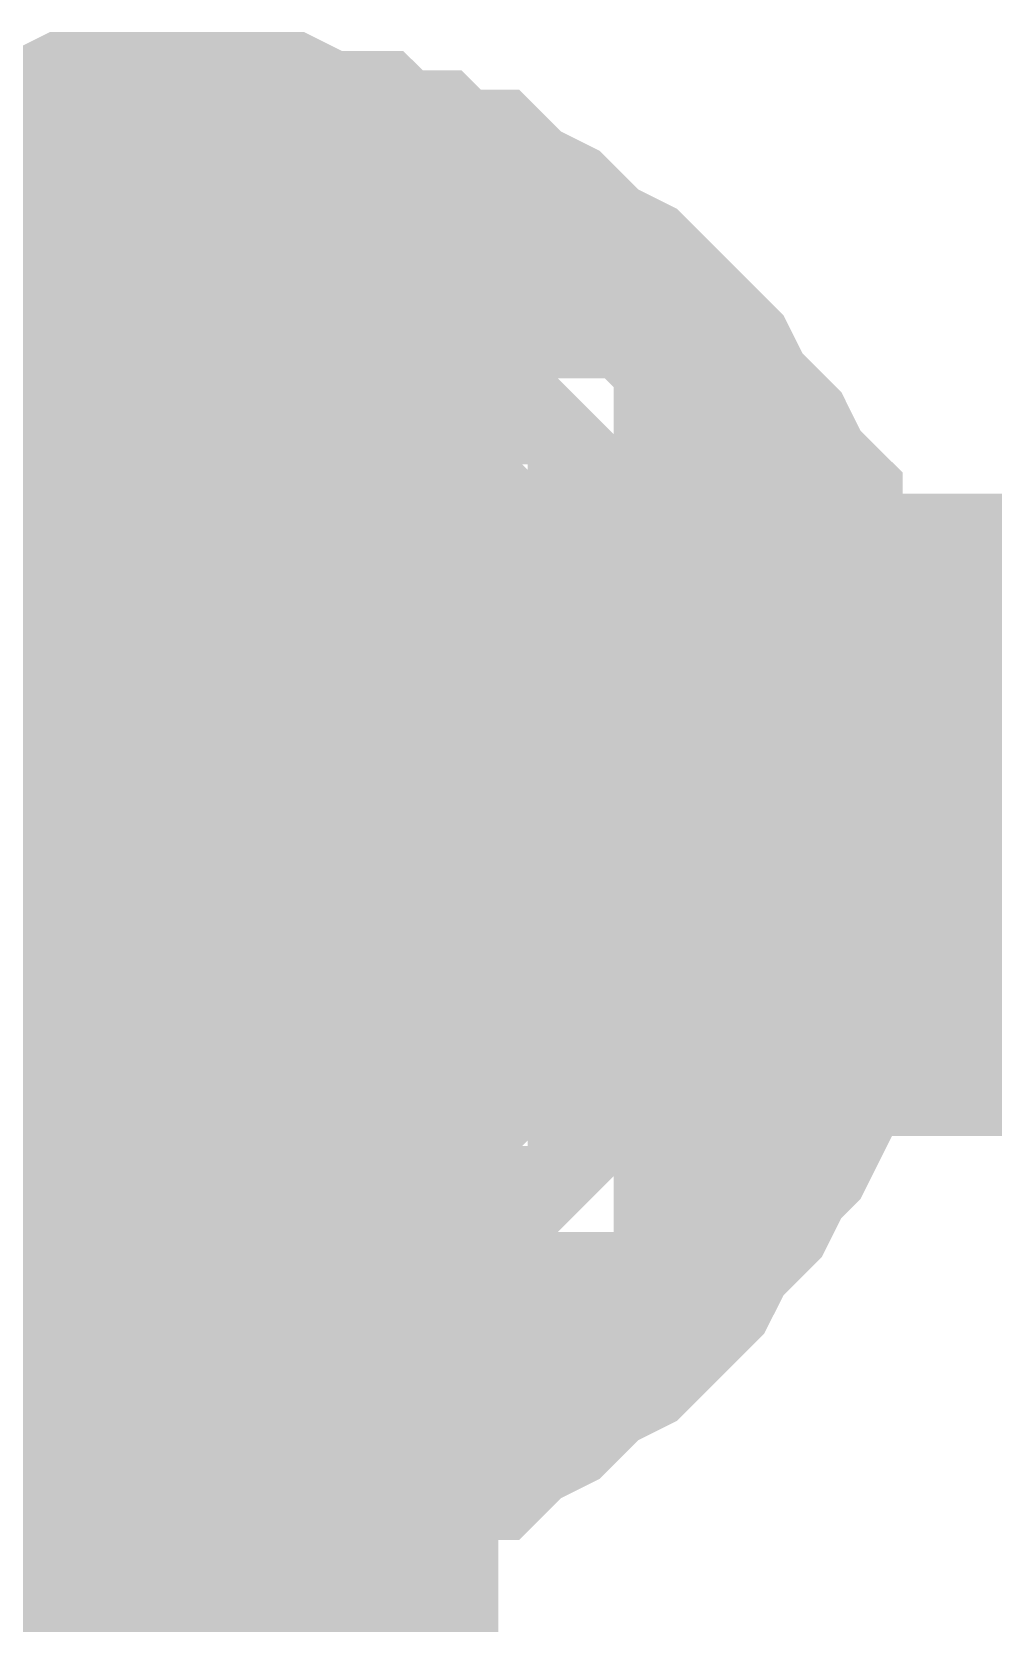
# Model space of a CAD drawing. Header units: inches. Extents: x 0 to 841, y 0 to 594.
# Drawn here: x 394.841 to 395.962, y 116.541 to 118.397 of the extents above; entities that cross this region are included whole.
import ezdxf

# ---------------------------------------------------------------- set-up
doc = ezdxf.new("R2010")
doc.units = ezdxf.units.IN
doc.layers.add('Sheet', color=255, linetype='Continuous')

msp = doc.modelspace()

# ---------------------------------------------------------------- linework, layer by layer
at = {"layer": 'Sheet'}
for points in [[(394.6735, 118.1801, 0.2997, 0.2997, 0), (394.7184, 118.1801, 0.2997, 0.2997, 0), (394.7409, 118.2026, 0.2997, 0.2997, 0), (394.7858, 118.2026, 0.2997, 0.2997, 0), (394.8083, 118.225, 0.2997, 0.2997, 0), (394.8532, 118.225, 0.2997, 0.2997, 0), (394.8981, 118.2475, 0.2997, 0.2997, 0), (394.9206, 118.2475, 0.2997, 0.2997, 0), (394.9655, 118.2475, 0.2997, 0.2997, 0), (395.0104, 118.2475, 0.2997, 0.2997, 0)], [(394.6735, 118.1801, 0.2997, 0.2997, 0), (394.7184, 118.1801, 0.2997, 0.2997, 0), (394.7409, 118.2026, 0.2997, 0.2997, 0), (394.7858, 118.2026, 0.2997, 0.2997, 0), (394.8083, 118.225, 0.2997, 0.2997, 0), (394.8532, 118.225, 0.2997, 0.2997, 0), (394.8981, 118.2475, 0.2997, 0.2997, 0), (394.9206, 118.2475, 0.2997, 0.2997, 0), (394.9655, 118.2475, 0.2997, 0.2997, 0), (395.0104, 118.2475, 0.2997, 0.2997, 0)], [(395.0104, 118.2475, 0.2997, 0.2997, 0), (395.0104, 118.2475, 0.2997, 0.2997, 0)], [(395.0104, 118.2475, 0.2997, 0.2997, 0), (395.0553, 118.2475, 0.2997, 0.2997, 0), (395.1002, 118.2475, 0.2997, 0.2997, 0), (395.1227, 118.2475, 0.2997, 0.2997, 0), (395.1676, 118.225, 0.2997, 0.2997, 0), (395.2125, 118.225, 0.2997, 0.2997, 0), (395.235, 118.2026, 0.2997, 0.2997, 0), (395.2799, 118.2026, 0.2997, 0.2997, 0), (395.3023, 118.1801, 0.2997, 0.2997, 0), (395.3473, 118.1801, 0.2997, 0.2997, 0), (395.3697, 118.1577, 0.2997, 0.2997, 0), (395.4146, 118.1352, 0.2997, 0.2997, 0), (395.4371, 118.1127, 0.2997, 0.2997, 0), (395.4595, 118.0903, 0.2997, 0.2997, 0), (395.5045, 118.0678, 0.2997, 0.2997, 0), (395.5269, 118.0454, 0.2997, 0.2997, 0), (395.5494, 118.0229, 0.2997, 0.2997, 0), (395.5718, 118.0005, 0.2997, 0.2997, 0), (395.5943, 117.978, 0.2997, 0.2997, 0), (395.6167, 117.9331, 0.2997, 0.2997, 0), (395.6392, 117.9106, 0.2997, 0.2997, 0), (395.6617, 117.8882, 0.2997, 0.2997, 0), (395.6841, 117.8432, 0.2997, 0.2997, 0), (395.7066, 117.8208, 0.2997, 0.2997, 0), (395.7066, 117.7759, 0.2997, 0.2997, 0), (395.729, 117.7534, 0.2997, 0.2997, 0), (395.729, 117.7085, 0.2997, 0.2997, 0), (395.7515, 117.686, 0.2997, 0.2997, 0), (395.7515, 117.6411, 0.2997, 0.2997, 0), (395.774, 117.5962, 0.2997, 0.2997, 0), (395.774, 117.5737, 0.2997, 0.2997, 0), (395.774, 117.5288, 0.2997, 0.2997, 0), (395.774, 117.4839, 0.2997, 0.2997, 0)], [(395.0104, 118.2475, 0.2997, 0.2997, 0), (395.0104, 118.2475, 0.2997, 0.2997, 0)], [(395.0104, 118.2475, 0.2997, 0.2997, 0), (395.0553, 118.2475, 0.2997, 0.2997, 0), (395.1002, 118.2475, 0.2997, 0.2997, 0), (395.1227, 118.2475, 0.2997, 0.2997, 0), (395.1676, 118.225, 0.2997, 0.2997, 0), (395.2125, 118.225, 0.2997, 0.2997, 0), (395.235, 118.2026, 0.2997, 0.2997, 0), (395.2799, 118.2026, 0.2997, 0.2997, 0), (395.3023, 118.1801, 0.2997, 0.2997, 0), (395.3473, 118.1801, 0.2997, 0.2997, 0), (395.3697, 118.1577, 0.2997, 0.2997, 0), (395.4146, 118.1352, 0.2997, 0.2997, 0), (395.4371, 118.1127, 0.2997, 0.2997, 0), (395.4595, 118.0903, 0.2997, 0.2997, 0), (395.5045, 118.0678, 0.2997, 0.2997, 0), (395.5269, 118.0454, 0.2997, 0.2997, 0), (395.5494, 118.0229, 0.2997, 0.2997, 0), (395.5718, 118.0005, 0.2997, 0.2997, 0), (395.5943, 117.978, 0.2997, 0.2997, 0), (395.6167, 117.9331, 0.2997, 0.2997, 0), (395.6392, 117.9106, 0.2997, 0.2997, 0), (395.6617, 117.8882, 0.2997, 0.2997, 0), (395.6841, 117.8432, 0.2997, 0.2997, 0), (395.7066, 117.8208, 0.2997, 0.2997, 0), (395.7066, 117.7759, 0.2997, 0.2997, 0), (395.729, 117.7534, 0.2997, 0.2997, 0), (395.729, 117.7085, 0.2997, 0.2997, 0), (395.7515, 117.686, 0.2997, 0.2997, 0), (395.7515, 117.6411, 0.2997, 0.2997, 0), (395.774, 117.5962, 0.2997, 0.2997, 0), (395.774, 117.5737, 0.2997, 0.2997, 0), (395.774, 117.5288, 0.2997, 0.2997, 0), (395.774, 117.4839, 0.2997, 0.2997, 0)], [(394.7858, 118.2026, 0.0991, 0.0991, 0), (394.8083, 118.225, 0.0991, 0.0991, 0), (394.8532, 118.225, 0.0991, 0.0991, 0), (394.8981, 118.2475, 0.0991, 0.0991, 0), (394.9206, 118.2475, 0.0991, 0.0991, 0), (394.9655, 118.2475, 0.0991, 0.0991, 0), (395.0104, 118.2475, 0.0991, 0.0991, 0)], [(394.7858, 118.2026, 0.0991, 0.0991, 0), (394.8083, 118.225, 0.0991, 0.0991, 0), (394.8532, 118.225, 0.0991, 0.0991, 0), (394.8981, 118.2475, 0.0991, 0.0991, 0), (394.9206, 118.2475, 0.0991, 0.0991, 0), (394.9655, 118.2475, 0.0991, 0.0991, 0), (395.0104, 118.2475, 0.0991, 0.0991, 0)], [(395.0104, 118.2475, 0.0991, 0.0991, 0), (395.0104, 118.2475, 0.0991, 0.0991, 0)], [(395.0104, 118.2475, 0.0991, 0.0991, 0), (395.0553, 118.2475, 0.0991, 0.0991, 0), (395.1002, 118.2475, 0.0991, 0.0991, 0), (395.1227, 118.2475, 0.0991, 0.0991, 0), (395.1676, 118.225, 0.0991, 0.0991, 0), (395.2125, 118.225, 0.0991, 0.0991, 0), (395.235, 118.2026, 0.0991, 0.0991, 0), (395.2799, 118.2026, 0.0991, 0.0991, 0), (395.3023, 118.1801, 0.0991, 0.0991, 0), (395.3473, 118.1801, 0.0991, 0.0991, 0), (395.3697, 118.1577, 0.0991, 0.0991, 0), (395.4146, 118.1352, 0.0991, 0.0991, 0), (395.4371, 118.1127, 0.0991, 0.0991, 0), (395.4595, 118.0903, 0.0991, 0.0991, 0), (395.5045, 118.0678, 0.0991, 0.0991, 0), (395.5269, 118.0454, 0.0991, 0.0991, 0), (395.5494, 118.0229, 0.0991, 0.0991, 0), (395.5718, 118.0005, 0.0991, 0.0991, 0), (395.5943, 117.978, 0.0991, 0.0991, 0), (395.6167, 117.9331, 0.0991, 0.0991, 0), (395.6392, 117.9106, 0.0991, 0.0991, 0), (395.6617, 117.8882, 0.0991, 0.0991, 0), (395.6841, 117.8432, 0.0991, 0.0991, 0), (395.7066, 117.8208, 0.0991, 0.0991, 0), (395.7066, 117.7759, 0.0991, 0.0991, 0), (395.729, 117.7534, 0.0991, 0.0991, 0), (395.729, 117.7085, 0.0991, 0.0991, 0), (395.7515, 117.686, 0.0991, 0.0991, 0), (395.7515, 117.6411, 0.0991, 0.0991, 0), (395.774, 117.5962, 0.0991, 0.0991, 0), (395.774, 117.5737, 0.0991, 0.0991, 0), (395.774, 117.5288, 0.0991, 0.0991, 0), (395.774, 117.4839, 0.0991, 0.0991, 0)], [(395.0104, 118.2475, 0.0991, 0.0991, 0), (395.0104, 118.2475, 0.0991, 0.0991, 0)], [(395.0104, 118.2475, 0.0991, 0.0991, 0), (395.0553, 118.2475, 0.0991, 0.0991, 0), (395.1002, 118.2475, 0.0991, 0.0991, 0), (395.1227, 118.2475, 0.0991, 0.0991, 0), (395.1676, 118.225, 0.0991, 0.0991, 0), (395.2125, 118.225, 0.0991, 0.0991, 0), (395.235, 118.2026, 0.0991, 0.0991, 0), (395.2799, 118.2026, 0.0991, 0.0991, 0), (395.3023, 118.1801, 0.0991, 0.0991, 0), (395.3473, 118.1801, 0.0991, 0.0991, 0), (395.3697, 118.1577, 0.0991, 0.0991, 0), (395.4146, 118.1352, 0.0991, 0.0991, 0), (395.4371, 118.1127, 0.0991, 0.0991, 0), (395.4595, 118.0903, 0.0991, 0.0991, 0), (395.5045, 118.0678, 0.0991, 0.0991, 0), (395.5269, 118.0454, 0.0991, 0.0991, 0), (395.5494, 118.0229, 0.0991, 0.0991, 0), (395.5718, 118.0005, 0.0991, 0.0991, 0), (395.5943, 117.978, 0.0991, 0.0991, 0), (395.6167, 117.9331, 0.0991, 0.0991, 0), (395.6392, 117.9106, 0.0991, 0.0991, 0), (395.6617, 117.8882, 0.0991, 0.0991, 0), (395.6841, 117.8432, 0.0991, 0.0991, 0), (395.7066, 117.8208, 0.0991, 0.0991, 0), (395.7066, 117.7759, 0.0991, 0.0991, 0), (395.729, 117.7534, 0.0991, 0.0991, 0), (395.729, 117.7085, 0.0991, 0.0991, 0), (395.7515, 117.686, 0.0991, 0.0991, 0), (395.7515, 117.6411, 0.0991, 0.0991, 0), (395.774, 117.5962, 0.0991, 0.0991, 0), (395.774, 117.5737, 0.0991, 0.0991, 0), (395.774, 117.5288, 0.0991, 0.0991, 0), (395.774, 117.4839, 0.0991, 0.0991, 0)], [(394.6735, 117.8657, 0.2997, 0.2997, 0), (394.696, 117.8882, 0.2997, 0.2997, 0), (394.7184, 117.9106, 0.2997, 0.2997, 0), (394.7184, 117.9106, 0.2997, 0.2997, 0), (394.7409, 117.9331, 0.2997, 0.2997, 0), (394.7634, 117.9331, 0.2997, 0.2997, 0), (394.7858, 117.9555, 0.2997, 0.2997, 0), (394.8083, 117.9555, 0.2997, 0.2997, 0), (394.8307, 117.978, 0.2997, 0.2997, 0), (394.8532, 117.978, 0.2997, 0.2997, 0), (394.8756, 117.978, 0.2997, 0.2997, 0), (394.9206, 118.0005, 0.2997, 0.2997, 0), (394.943, 118.0005, 0.2997, 0.2997, 0), (394.9655, 118.0005, 0.2997, 0.2997, 0), (394.9879, 118.0005, 0.2997, 0.2997, 0), (395.0104, 118.0005, 0.2997, 0.2997, 0)], [(394.6735, 117.8657, 0.2997, 0.2997, 0), (394.696, 117.8882, 0.2997, 0.2997, 0), (394.7184, 117.9106, 0.2997, 0.2997, 0), (394.7184, 117.9106, 0.2997, 0.2997, 0), (394.7409, 117.9331, 0.2997, 0.2997, 0), (394.7634, 117.9331, 0.2997, 0.2997, 0), (394.7858, 117.9555, 0.2997, 0.2997, 0), (394.8083, 117.9555, 0.2997, 0.2997, 0), (394.8307, 117.978, 0.2997, 0.2997, 0), (394.8532, 117.978, 0.2997, 0.2997, 0), (394.8756, 117.978, 0.2997, 0.2997, 0), (394.9206, 118.0005, 0.2997, 0.2997, 0), (394.943, 118.0005, 0.2997, 0.2997, 0), (394.9655, 118.0005, 0.2997, 0.2997, 0), (394.9879, 118.0005, 0.2997, 0.2997, 0), (395.0104, 118.0005, 0.2997, 0.2997, 0)], [(395.0104, 118.0005, 0.2997, 0.2997, 0), (395.0104, 118.0005, 0.2997, 0.2997, 0)], [(395.0104, 118.0005, 0.2997, 0.2997, 0), (395.0328, 118.0005, 0.2997, 0.2997, 0), (395.0553, 118.0005, 0.2997, 0.2997, 0), (395.1002, 118.0005, 0.2997, 0.2997, 0), (395.1227, 118.0005, 0.2997, 0.2997, 0), (395.1451, 117.978, 0.2997, 0.2997, 0), (395.1676, 117.978, 0.2997, 0.2997, 0), (395.19, 117.978, 0.2997, 0.2997, 0), (395.2125, 117.9555, 0.2997, 0.2997, 0), (395.235, 117.9555, 0.2997, 0.2997, 0), (395.2574, 117.9331, 0.2997, 0.2997, 0), (395.2799, 117.9331, 0.2997, 0.2997, 0), (395.3023, 117.9106, 0.2997, 0.2997, 0), (395.3248, 117.9106, 0.2997, 0.2997, 0), (395.3473, 117.8882, 0.2997, 0.2997, 0), (395.3697, 117.8657, 0.2997, 0.2997, 0), (395.3697, 117.8432, 0.2997, 0.2997, 0), (395.3922, 117.8432, 0.2997, 0.2997, 0), (395.4146, 117.8208, 0.2997, 0.2997, 0), (395.4371, 117.7983, 0.2997, 0.2997, 0), (395.4371, 117.7759, 0.2997, 0.2997, 0), (395.4595, 117.7534, 0.2997, 0.2997, 0), (395.4595, 117.7309, 0.2997, 0.2997, 0), (395.482, 117.7085, 0.2997, 0.2997, 0), (395.482, 117.686, 0.2997, 0.2997, 0), (395.5045, 117.6636, 0.2997, 0.2997, 0), (395.5045, 117.6411, 0.2997, 0.2997, 0), (395.5045, 117.6186, 0.2997, 0.2997, 0), (395.5269, 117.5962, 0.2997, 0.2997, 0), (395.5269, 117.5737, 0.2997, 0.2997, 0), (395.5269, 117.5288, 0.2997, 0.2997, 0), (395.5269, 117.5064, 0.2997, 0.2997, 0), (395.5269, 117.4839, 0.2997, 0.2997, 0)], [(395.0104, 118.0005, 0.2997, 0.2997, 0), (395.0104, 118.0005, 0.2997, 0.2997, 0)], [(395.0104, 118.0005, 0.2997, 0.2997, 0), (395.0328, 118.0005, 0.2997, 0.2997, 0), (395.0553, 118.0005, 0.2997, 0.2997, 0), (395.1002, 118.0005, 0.2997, 0.2997, 0), (395.1227, 118.0005, 0.2997, 0.2997, 0), (395.1451, 117.978, 0.2997, 0.2997, 0), (395.1676, 117.978, 0.2997, 0.2997, 0), (395.19, 117.978, 0.2997, 0.2997, 0), (395.2125, 117.9555, 0.2997, 0.2997, 0), (395.235, 117.9555, 0.2997, 0.2997, 0), (395.2574, 117.9331, 0.2997, 0.2997, 0), (395.2799, 117.9331, 0.2997, 0.2997, 0), (395.3023, 117.9106, 0.2997, 0.2997, 0), (395.3248, 117.9106, 0.2997, 0.2997, 0), (395.3473, 117.8882, 0.2997, 0.2997, 0), (395.3697, 117.8657, 0.2997, 0.2997, 0), (395.3697, 117.8432, 0.2997, 0.2997, 0), (395.3922, 117.8432, 0.2997, 0.2997, 0), (395.4146, 117.8208, 0.2997, 0.2997, 0), (395.4371, 117.7983, 0.2997, 0.2997, 0), (395.4371, 117.7759, 0.2997, 0.2997, 0), (395.4595, 117.7534, 0.2997, 0.2997, 0), (395.4595, 117.7309, 0.2997, 0.2997, 0), (395.482, 117.7085, 0.2997, 0.2997, 0), (395.482, 117.686, 0.2997, 0.2997, 0), (395.5045, 117.6636, 0.2997, 0.2997, 0), (395.5045, 117.6411, 0.2997, 0.2997, 0), (395.5045, 117.6186, 0.2997, 0.2997, 0), (395.5269, 117.5962, 0.2997, 0.2997, 0), (395.5269, 117.5737, 0.2997, 0.2997, 0), (395.5269, 117.5288, 0.2997, 0.2997, 0), (395.5269, 117.5064, 0.2997, 0.2997, 0), (395.5269, 117.4839, 0.2997, 0.2997, 0)], [(394.7858, 117.9555, 0.0991, 0.0991, 0), (394.8083, 117.9555, 0.0991, 0.0991, 0), (394.8307, 117.978, 0.0991, 0.0991, 0), (394.8532, 117.978, 0.0991, 0.0991, 0), (394.8756, 117.978, 0.0991, 0.0991, 0), (394.9206, 118.0005, 0.0991, 0.0991, 0), (394.943, 118.0005, 0.0991, 0.0991, 0), (394.9655, 118.0005, 0.0991, 0.0991, 0), (394.9879, 118.0005, 0.0991, 0.0991, 0), (395.0104, 118.0005, 0.0991, 0.0991, 0)], [(394.7858, 117.9555, 0.0991, 0.0991, 0), (394.8083, 117.9555, 0.0991, 0.0991, 0), (394.8307, 117.978, 0.0991, 0.0991, 0), (394.8532, 117.978, 0.0991, 0.0991, 0), (394.8756, 117.978, 0.0991, 0.0991, 0), (394.9206, 118.0005, 0.0991, 0.0991, 0), (394.943, 118.0005, 0.0991, 0.0991, 0), (394.9655, 118.0005, 0.0991, 0.0991, 0), (394.9879, 118.0005, 0.0991, 0.0991, 0), (395.0104, 118.0005, 0.0991, 0.0991, 0)], [(395.0104, 118.0005, 0.0991, 0.0991, 0), (395.0104, 118.0005, 0.0991, 0.0991, 0)], [(395.0104, 118.0005, 0.0991, 0.0991, 0), (395.0328, 118.0005, 0.0991, 0.0991, 0), (395.0553, 118.0005, 0.0991, 0.0991, 0), (395.1002, 118.0005, 0.0991, 0.0991, 0), (395.1227, 118.0005, 0.0991, 0.0991, 0), (395.1451, 117.978, 0.0991, 0.0991, 0), (395.1676, 117.978, 0.0991, 0.0991, 0), (395.19, 117.978, 0.0991, 0.0991, 0), (395.2125, 117.9555, 0.0991, 0.0991, 0), (395.235, 117.9555, 0.0991, 0.0991, 0), (395.2574, 117.9331, 0.0991, 0.0991, 0), (395.2799, 117.9331, 0.0991, 0.0991, 0), (395.3023, 117.9106, 0.0991, 0.0991, 0), (395.3248, 117.9106, 0.0991, 0.0991, 0), (395.3473, 117.8882, 0.0991, 0.0991, 0), (395.3697, 117.8657, 0.0991, 0.0991, 0), (395.3697, 117.8432, 0.0991, 0.0991, 0), (395.3922, 117.8432, 0.0991, 0.0991, 0), (395.4146, 117.8208, 0.0991, 0.0991, 0), (395.4371, 117.7983, 0.0991, 0.0991, 0), (395.4371, 117.7759, 0.0991, 0.0991, 0), (395.4595, 117.7534, 0.0991, 0.0991, 0), (395.4595, 117.7309, 0.0991, 0.0991, 0), (395.482, 117.7085, 0.0991, 0.0991, 0), (395.482, 117.686, 0.0991, 0.0991, 0), (395.5045, 117.6636, 0.0991, 0.0991, 0), (395.5045, 117.6411, 0.0991, 0.0991, 0), (395.5045, 117.6186, 0.0991, 0.0991, 0), (395.5269, 117.5962, 0.0991, 0.0991, 0), (395.5269, 117.5737, 0.0991, 0.0991, 0), (395.5269, 117.5288, 0.0991, 0.0991, 0), (395.5269, 117.5064, 0.0991, 0.0991, 0), (395.5269, 117.4839, 0.0991, 0.0991, 0)], [(395.0104, 118.0005, 0.0991, 0.0991, 0), (395.0104, 118.0005, 0.0991, 0.0991, 0)], [(395.0104, 118.0005, 0.0991, 0.0991, 0), (395.0328, 118.0005, 0.0991, 0.0991, 0), (395.0553, 118.0005, 0.0991, 0.0991, 0), (395.1002, 118.0005, 0.0991, 0.0991, 0), (395.1227, 118.0005, 0.0991, 0.0991, 0), (395.1451, 117.978, 0.0991, 0.0991, 0), (395.1676, 117.978, 0.0991, 0.0991, 0), (395.19, 117.978, 0.0991, 0.0991, 0), (395.2125, 117.9555, 0.0991, 0.0991, 0), (395.235, 117.9555, 0.0991, 0.0991, 0), (395.2574, 117.9331, 0.0991, 0.0991, 0), (395.2799, 117.9331, 0.0991, 0.0991, 0), (395.3023, 117.9106, 0.0991, 0.0991, 0), (395.3248, 117.9106, 0.0991, 0.0991, 0), (395.3473, 117.8882, 0.0991, 0.0991, 0), (395.3697, 117.8657, 0.0991, 0.0991, 0), (395.3697, 117.8432, 0.0991, 0.0991, 0), (395.3922, 117.8432, 0.0991, 0.0991, 0), (395.4146, 117.8208, 0.0991, 0.0991, 0), (395.4371, 117.7983, 0.0991, 0.0991, 0), (395.4371, 117.7759, 0.0991, 0.0991, 0), (395.4595, 117.7534, 0.0991, 0.0991, 0), (395.4595, 117.7309, 0.0991, 0.0991, 0), (395.482, 117.7085, 0.0991, 0.0991, 0), (395.482, 117.686, 0.0991, 0.0991, 0), (395.5045, 117.6636, 0.0991, 0.0991, 0), (395.5045, 117.6411, 0.0991, 0.0991, 0), (395.5045, 117.6186, 0.0991, 0.0991, 0), (395.5269, 117.5962, 0.0991, 0.0991, 0), (395.5269, 117.5737, 0.0991, 0.0991, 0), (395.5269, 117.5288, 0.0991, 0.0991, 0), (395.5269, 117.5064, 0.0991, 0.0991, 0), (395.5269, 117.4839, 0.0991, 0.0991, 0)], [(400.0185, 117.4839, 0.7493, 0.7493, 0), (395.0104, 117.4839, 0.7493, 0.7493, 0), (380.0086, 117.4839, 0.7493, 0.7493, 0), (372.5077, 117.4839, 0.7493, 0.7493, 0)], [(395.0104, 114.9909, 0.7493, 0.7493, 0), (395.0104, 117.4839, 0.7493, 0.7493, 0)], [(395.774, 117.4839, 0.2997, 0.2997, 0), (395.774, 117.439, 0.2997, 0.2997, 0), (395.774, 117.4165, 0.2997, 0.2997, 0), (395.774, 117.3716, 0.2997, 0.2997, 0), (395.7515, 117.3267, 0.2997, 0.2997, 0), (395.7515, 117.3042, 0.2997, 0.2997, 0), (395.729, 117.2593, 0.2997, 0.2997, 0), (395.729, 117.2368, 0.2997, 0.2997, 0), (395.7066, 117.1919, 0.2997, 0.2997, 0), (395.7066, 117.1695, 0.2997, 0.2997, 0), (395.6841, 117.1245, 0.2997, 0.2997, 0), (395.6617, 117.1021, 0.2997, 0.2997, 0), (395.6392, 117.0572, 0.2997, 0.2997, 0), (395.6167, 117.0347, 0.2997, 0.2997, 0), (395.5943, 117.0123, 0.2997, 0.2997, 0), (395.5718, 116.9673, 0.2997, 0.2997, 0), (395.5494, 116.9449, 0.2997, 0.2997, 0), (395.5269, 116.9224, 0.2997, 0.2997, 0), (395.5045, 116.9, 0.2997, 0.2997, 0), (395.4595, 116.8775, 0.2997, 0.2997, 0), (395.4371, 116.855, 0.2997, 0.2997, 0), (395.4146, 116.8326, 0.2997, 0.2997, 0), (395.3697, 116.8101, 0.2997, 0.2997, 0), (395.3473, 116.7877, 0.2997, 0.2997, 0), (395.3023, 116.7877, 0.2997, 0.2997, 0), (395.2799, 116.7652, 0.2997, 0.2997, 0), (395.235, 116.7652, 0.2997, 0.2997, 0), (395.2125, 116.7427, 0.2997, 0.2997, 0), (395.1676, 116.7427, 0.2997, 0.2997, 0), (395.1227, 116.7203, 0.2997, 0.2997, 0), (395.1002, 116.7203, 0.2997, 0.2997, 0), (395.0553, 116.7203, 0.2997, 0.2997, 0), (395.0104, 116.7203, 0.2997, 0.2997, 0)], [(395.774, 117.4839, 0.2997, 0.2997, 0), (395.774, 117.439, 0.2997, 0.2997, 0), (395.774, 117.4165, 0.2997, 0.2997, 0), (395.774, 117.3716, 0.2997, 0.2997, 0), (395.7515, 117.3267, 0.2997, 0.2997, 0), (395.7515, 117.3042, 0.2997, 0.2997, 0), (395.729, 117.2593, 0.2997, 0.2997, 0), (395.729, 117.2368, 0.2997, 0.2997, 0), (395.7066, 117.1919, 0.2997, 0.2997, 0), (395.7066, 117.1695, 0.2997, 0.2997, 0), (395.6841, 117.1245, 0.2997, 0.2997, 0), (395.6617, 117.1021, 0.2997, 0.2997, 0), (395.6392, 117.0572, 0.2997, 0.2997, 0), (395.6167, 117.0347, 0.2997, 0.2997, 0), (395.5943, 117.0123, 0.2997, 0.2997, 0), (395.5718, 116.9673, 0.2997, 0.2997, 0), (395.5494, 116.9449, 0.2997, 0.2997, 0), (395.5269, 116.9224, 0.2997, 0.2997, 0), (395.5045, 116.9, 0.2997, 0.2997, 0), (395.4595, 116.8775, 0.2997, 0.2997, 0), (395.4371, 116.855, 0.2997, 0.2997, 0), (395.4146, 116.8326, 0.2997, 0.2997, 0), (395.3697, 116.8101, 0.2997, 0.2997, 0), (395.3473, 116.7877, 0.2997, 0.2997, 0), (395.3023, 116.7877, 0.2997, 0.2997, 0), (395.2799, 116.7652, 0.2997, 0.2997, 0), (395.235, 116.7652, 0.2997, 0.2997, 0), (395.2125, 116.7427, 0.2997, 0.2997, 0), (395.1676, 116.7427, 0.2997, 0.2997, 0), (395.1227, 116.7203, 0.2997, 0.2997, 0), (395.1002, 116.7203, 0.2997, 0.2997, 0), (395.0553, 116.7203, 0.2997, 0.2997, 0), (395.0104, 116.7203, 0.2997, 0.2997, 0)], [(395.5269, 117.4839, 0.2997, 0.2997, 0), (395.5269, 117.4614, 0.2997, 0.2997, 0), (395.5269, 117.439, 0.2997, 0.2997, 0), (395.5269, 117.4165, 0.2997, 0.2997, 0), (395.5269, 117.3941, 0.2997, 0.2997, 0), (395.5045, 117.3716, 0.2997, 0.2997, 0), (395.5045, 117.3491, 0.2997, 0.2997, 0), (395.5045, 117.3042, 0.2997, 0.2997, 0), (395.482, 117.2818, 0.2997, 0.2997, 0), (395.482, 117.2818, 0.2997, 0.2997, 0), (395.4595, 117.2593, 0.2997, 0.2997, 0), (395.4595, 117.2368, 0.2997, 0.2997, 0), (395.4371, 117.2144, 0.2997, 0.2997, 0), (395.4371, 117.1919, 0.2997, 0.2997, 0), (395.4146, 117.1695, 0.2997, 0.2997, 0), (395.3922, 117.147, 0.2997, 0.2997, 0), (395.3697, 117.147, 0.2997, 0.2997, 0), (395.3697, 117.1245, 0.2997, 0.2997, 0), (395.3473, 117.1021, 0.2997, 0.2997, 0), (395.3248, 117.0796, 0.2997, 0.2997, 0), (395.3023, 117.0796, 0.2997, 0.2997, 0), (395.2799, 117.0572, 0.2997, 0.2997, 0), (395.2574, 117.0572, 0.2997, 0.2997, 0), (395.235, 117.0347, 0.2997, 0.2997, 0), (395.2125, 117.0347, 0.2997, 0.2997, 0), (395.19, 117.0123, 0.2997, 0.2997, 0), (395.1676, 117.0123, 0.2997, 0.2997, 0), (395.1451, 117.0123, 0.2997, 0.2997, 0), (395.1227, 116.9898, 0.2997, 0.2997, 0), (395.1002, 116.9898, 0.2997, 0.2997, 0), (395.0553, 116.9898, 0.2997, 0.2997, 0), (395.0328, 116.9898, 0.2997, 0.2997, 0), (395.0104, 116.9898, 0.2997, 0.2997, 0)], [(395.5269, 117.4839, 0.2997, 0.2997, 0), (395.5269, 117.4614, 0.2997, 0.2997, 0), (395.5269, 117.439, 0.2997, 0.2997, 0), (395.5269, 117.4165, 0.2997, 0.2997, 0), (395.5269, 117.3941, 0.2997, 0.2997, 0), (395.5045, 117.3716, 0.2997, 0.2997, 0), (395.5045, 117.3491, 0.2997, 0.2997, 0), (395.5045, 117.3042, 0.2997, 0.2997, 0), (395.482, 117.2818, 0.2997, 0.2997, 0), (395.482, 117.2818, 0.2997, 0.2997, 0), (395.4595, 117.2593, 0.2997, 0.2997, 0), (395.4595, 117.2368, 0.2997, 0.2997, 0), (395.4371, 117.2144, 0.2997, 0.2997, 0), (395.4371, 117.1919, 0.2997, 0.2997, 0), (395.4146, 117.1695, 0.2997, 0.2997, 0), (395.3922, 117.147, 0.2997, 0.2997, 0), (395.3697, 117.147, 0.2997, 0.2997, 0), (395.3697, 117.1245, 0.2997, 0.2997, 0), (395.3473, 117.1021, 0.2997, 0.2997, 0), (395.3248, 117.0796, 0.2997, 0.2997, 0), (395.3023, 117.0796, 0.2997, 0.2997, 0), (395.2799, 117.0572, 0.2997, 0.2997, 0), (395.2574, 117.0572, 0.2997, 0.2997, 0), (395.235, 117.0347, 0.2997, 0.2997, 0), (395.2125, 117.0347, 0.2997, 0.2997, 0), (395.19, 117.0123, 0.2997, 0.2997, 0), (395.1676, 117.0123, 0.2997, 0.2997, 0), (395.1451, 117.0123, 0.2997, 0.2997, 0), (395.1227, 116.9898, 0.2997, 0.2997, 0), (395.1002, 116.9898, 0.2997, 0.2997, 0), (395.0553, 116.9898, 0.2997, 0.2997, 0), (395.0328, 116.9898, 0.2997, 0.2997, 0), (395.0104, 116.9898, 0.2997, 0.2997, 0)], [(395.5269, 117.4839, 0.2997, 0.2997, 0), (395.5269, 117.4839, 0.2997, 0.2997, 0), (395.5269, 117.4839, 0.2997, 0.2997, 0), (395.5269, 117.4839, 0.2997, 0.2997, 0), (395.5269, 117.4839, 0.2997, 0.2997, 0), (395.5269, 117.4839, 0.2997, 0.2997, 0), (395.5269, 117.4839, 0.2997, 0.2997, 0), (395.5269, 117.4839, 0.2997, 0.2997, 0), (395.5269, 117.4839, 0.2997, 0.2997, 0), (395.5269, 117.4839, 0.2997, 0.2997, 0), (395.5269, 117.4839, 0.2997, 0.2997, 0), (395.5269, 117.4839, 0.2997, 0.2997, 0), (395.5269, 117.4839, 0.2997, 0.2997, 0), (395.5269, 117.4839, 0.2997, 0.2997, 0), (395.5269, 117.4839, 0.2997, 0.2997, 0), (395.5269, 117.4839, 0.2997, 0.2997, 0), (395.5269, 117.4839, 0.2997, 0.2997, 0), (395.5269, 117.4839, 0.2997, 0.2997, 0), (395.5269, 117.4839, 0.2997, 0.2997, 0), (395.5269, 117.4839, 0.2997, 0.2997, 0), (395.5269, 117.4839, 0.2997, 0.2997, 0), (395.5269, 117.4839, 0.2997, 0.2997, 0), (395.5269, 117.4839, 0.2997, 0.2997, 0), (395.5269, 117.4839, 0.2997, 0.2997, 0), (395.5269, 117.4839, 0.2997, 0.2997, 0), (395.5269, 117.4839, 0.2997, 0.2997, 0), (395.5269, 117.4839, 0.2997, 0.2997, 0), (395.5269, 117.4839, 0.2997, 0.2997, 0), (395.5269, 117.4839, 0.2997, 0.2997, 0), (395.5269, 117.4839, 0.2997, 0.2997, 0), (395.5269, 117.4839, 0.2997, 0.2997, 0), (395.5269, 117.4839, 0.2997, 0.2997, 0), (395.5269, 117.4839, 0.2997, 0.2997, 0)], [(395.5269, 117.4839, 0.2997, 0.2997, 0), (395.5269, 117.4839, 0.2997, 0.2997, 0)], [(395.5269, 117.4839, 0.2997, 0.2997, 0), (395.5269, 117.4839, 0.2997, 0.2997, 0), (395.5269, 117.4839, 0.2997, 0.2997, 0), (395.5269, 117.4839, 0.2997, 0.2997, 0), (395.5269, 117.4839, 0.2997, 0.2997, 0), (395.5269, 117.4839, 0.2997, 0.2997, 0), (395.5269, 117.4839, 0.2997, 0.2997, 0), (395.5269, 117.4839, 0.2997, 0.2997, 0), (395.5269, 117.4839, 0.2997, 0.2997, 0), (395.5269, 117.4839, 0.2997, 0.2997, 0), (395.5269, 117.4839, 0.2997, 0.2997, 0), (395.5269, 117.4839, 0.2997, 0.2997, 0), (395.5269, 117.4839, 0.2997, 0.2997, 0), (395.5269, 117.4839, 0.2997, 0.2997, 0), (395.5269, 117.4839, 0.2997, 0.2997, 0), (395.5269, 117.4839, 0.2997, 0.2997, 0), (395.5269, 117.4839, 0.2997, 0.2997, 0), (395.5269, 117.4839, 0.2997, 0.2997, 0), (395.5269, 117.4839, 0.2997, 0.2997, 0), (395.5269, 117.4839, 0.2997, 0.2997, 0), (395.5269, 117.4839, 0.2997, 0.2997, 0), (395.5269, 117.4839, 0.2997, 0.2997, 0), (395.5269, 117.4839, 0.2997, 0.2997, 0), (395.5269, 117.4839, 0.2997, 0.2997, 0), (395.5269, 117.4839, 0.2997, 0.2997, 0), (395.5269, 117.4839, 0.2997, 0.2997, 0), (395.5269, 117.4839, 0.2997, 0.2997, 0), (395.5269, 117.4839, 0.2997, 0.2997, 0), (395.5269, 117.4839, 0.2997, 0.2997, 0), (395.5269, 117.4839, 0.2997, 0.2997, 0), (395.5269, 117.4839, 0.2997, 0.2997, 0), (395.5269, 117.4839, 0.2997, 0.2997, 0), (395.5269, 117.4839, 0.2997, 0.2997, 0)], [(395.5269, 117.4839, 0.2997, 0.2997, 0), (395.5269, 117.4839, 0.2997, 0.2997, 0)], [(395.774, 117.4839, 0.2997, 0.2997, 0), (395.774, 117.4839, 0.2997, 0.2997, 0), (395.774, 117.4839, 0.2997, 0.2997, 0), (395.774, 117.4839, 0.2997, 0.2997, 0), (395.774, 117.4839, 0.2997, 0.2997, 0), (395.774, 117.4839, 0.2997, 0.2997, 0), (395.774, 117.4839, 0.2997, 0.2997, 0), (395.774, 117.4839, 0.2997, 0.2997, 0), (395.774, 117.4839, 0.2997, 0.2997, 0), (395.774, 117.4839, 0.2997, 0.2997, 0), (395.774, 117.4839, 0.2997, 0.2997, 0), (395.774, 117.4839, 0.2997, 0.2997, 0), (395.774, 117.4839, 0.2997, 0.2997, 0), (395.774, 117.4839, 0.2997, 0.2997, 0), (395.774, 117.4839, 0.2997, 0.2997, 0), (395.774, 117.4839, 0.2997, 0.2997, 0), (395.774, 117.4839, 0.2997, 0.2997, 0), (395.774, 117.4839, 0.2997, 0.2997, 0), (395.774, 117.4839, 0.2997, 0.2997, 0), (395.774, 117.4839, 0.2997, 0.2997, 0), (395.774, 117.4839, 0.2997, 0.2997, 0), (395.774, 117.4839, 0.2997, 0.2997, 0), (395.774, 117.4839, 0.2997, 0.2997, 0), (395.774, 117.4839, 0.2997, 0.2997, 0), (395.774, 117.4839, 0.2997, 0.2997, 0), (395.774, 117.4839, 0.2997, 0.2997, 0), (395.774, 117.4839, 0.2997, 0.2997, 0), (395.774, 117.4839, 0.2997, 0.2997, 0), (395.774, 117.4839, 0.2997, 0.2997, 0), (395.774, 117.4839, 0.2997, 0.2997, 0), (395.774, 117.4839, 0.2997, 0.2997, 0), (395.774, 117.4839, 0.2997, 0.2997, 0), (395.774, 117.4839, 0.2997, 0.2997, 0)], [(395.774, 117.4839, 0.2997, 0.2997, 0), (395.774, 117.4839, 0.2997, 0.2997, 0)], [(395.774, 117.4839, 0.2997, 0.2997, 0), (395.774, 117.4839, 0.2997, 0.2997, 0), (395.774, 117.4839, 0.2997, 0.2997, 0), (395.774, 117.4839, 0.2997, 0.2997, 0), (395.774, 117.4839, 0.2997, 0.2997, 0), (395.774, 117.4839, 0.2997, 0.2997, 0), (395.774, 117.4839, 0.2997, 0.2997, 0), (395.774, 117.4839, 0.2997, 0.2997, 0), (395.774, 117.4839, 0.2997, 0.2997, 0), (395.774, 117.4839, 0.2997, 0.2997, 0), (395.774, 117.4839, 0.2997, 0.2997, 0), (395.774, 117.4839, 0.2997, 0.2997, 0), (395.774, 117.4839, 0.2997, 0.2997, 0), (395.774, 117.4839, 0.2997, 0.2997, 0), (395.774, 117.4839, 0.2997, 0.2997, 0), (395.774, 117.4839, 0.2997, 0.2997, 0), (395.774, 117.4839, 0.2997, 0.2997, 0), (395.774, 117.4839, 0.2997, 0.2997, 0), (395.774, 117.4839, 0.2997, 0.2997, 0), (395.774, 117.4839, 0.2997, 0.2997, 0), (395.774, 117.4839, 0.2997, 0.2997, 0), (395.774, 117.4839, 0.2997, 0.2997, 0), (395.774, 117.4839, 0.2997, 0.2997, 0), (395.774, 117.4839, 0.2997, 0.2997, 0), (395.774, 117.4839, 0.2997, 0.2997, 0), (395.774, 117.4839, 0.2997, 0.2997, 0), (395.774, 117.4839, 0.2997, 0.2997, 0), (395.774, 117.4839, 0.2997, 0.2997, 0), (395.774, 117.4839, 0.2997, 0.2997, 0), (395.774, 117.4839, 0.2997, 0.2997, 0), (395.774, 117.4839, 0.2997, 0.2997, 0), (395.774, 117.4839, 0.2997, 0.2997, 0), (395.774, 117.4839, 0.2997, 0.2997, 0)], [(395.774, 117.4839, 0.2997, 0.2997, 0), (395.774, 117.4839, 0.2997, 0.2997, 0)], [(395.774, 117.4839, 0.0991, 0.0991, 0), (395.774, 117.439, 0.0991, 0.0991, 0), (395.774, 117.4165, 0.0991, 0.0991, 0), (395.774, 117.3716, 0.0991, 0.0991, 0), (395.7515, 117.3267, 0.0991, 0.0991, 0), (395.7515, 117.3042, 0.0991, 0.0991, 0), (395.729, 117.2593, 0.0991, 0.0991, 0), (395.729, 117.2368, 0.0991, 0.0991, 0), (395.7066, 117.1919, 0.0991, 0.0991, 0), (395.7066, 117.1695, 0.0991, 0.0991, 0), (395.6841, 117.1245, 0.0991, 0.0991, 0), (395.6617, 117.1021, 0.0991, 0.0991, 0), (395.6392, 117.0572, 0.0991, 0.0991, 0), (395.6167, 117.0347, 0.0991, 0.0991, 0), (395.5943, 117.0123, 0.0991, 0.0991, 0), (395.5718, 116.9673, 0.0991, 0.0991, 0), (395.5494, 116.9449, 0.0991, 0.0991, 0), (395.5269, 116.9224, 0.0991, 0.0991, 0), (395.5045, 116.9, 0.0991, 0.0991, 0), (395.4595, 116.8775, 0.0991, 0.0991, 0), (395.4371, 116.855, 0.0991, 0.0991, 0), (395.4146, 116.8326, 0.0991, 0.0991, 0), (395.3697, 116.8101, 0.0991, 0.0991, 0), (395.3473, 116.7877, 0.0991, 0.0991, 0), (395.3023, 116.7877, 0.0991, 0.0991, 0), (395.2799, 116.7652, 0.0991, 0.0991, 0), (395.235, 116.7652, 0.0991, 0.0991, 0), (395.2125, 116.7427, 0.0991, 0.0991, 0), (395.1676, 116.7427, 0.0991, 0.0991, 0), (395.1227, 116.7203, 0.0991, 0.0991, 0), (395.1002, 116.7203, 0.0991, 0.0991, 0), (395.0553, 116.7203, 0.0991, 0.0991, 0), (395.0104, 116.7203, 0.0991, 0.0991, 0)], [(395.774, 117.4839, 0.0991, 0.0991, 0), (395.774, 117.439, 0.0991, 0.0991, 0), (395.774, 117.4165, 0.0991, 0.0991, 0), (395.774, 117.3716, 0.0991, 0.0991, 0), (395.7515, 117.3267, 0.0991, 0.0991, 0), (395.7515, 117.3042, 0.0991, 0.0991, 0), (395.729, 117.2593, 0.0991, 0.0991, 0), (395.729, 117.2368, 0.0991, 0.0991, 0), (395.7066, 117.1919, 0.0991, 0.0991, 0), (395.7066, 117.1695, 0.0991, 0.0991, 0), (395.6841, 117.1245, 0.0991, 0.0991, 0), (395.6617, 117.1021, 0.0991, 0.0991, 0), (395.6392, 117.0572, 0.0991, 0.0991, 0), (395.6167, 117.0347, 0.0991, 0.0991, 0), (395.5943, 117.0123, 0.0991, 0.0991, 0), (395.5718, 116.9673, 0.0991, 0.0991, 0), (395.5494, 116.9449, 0.0991, 0.0991, 0), (395.5269, 116.9224, 0.0991, 0.0991, 0), (395.5045, 116.9, 0.0991, 0.0991, 0), (395.4595, 116.8775, 0.0991, 0.0991, 0), (395.4371, 116.855, 0.0991, 0.0991, 0), (395.4146, 116.8326, 0.0991, 0.0991, 0), (395.3697, 116.8101, 0.0991, 0.0991, 0), (395.3473, 116.7877, 0.0991, 0.0991, 0), (395.3023, 116.7877, 0.0991, 0.0991, 0), (395.2799, 116.7652, 0.0991, 0.0991, 0), (395.235, 116.7652, 0.0991, 0.0991, 0), (395.2125, 116.7427, 0.0991, 0.0991, 0), (395.1676, 116.7427, 0.0991, 0.0991, 0), (395.1227, 116.7203, 0.0991, 0.0991, 0), (395.1002, 116.7203, 0.0991, 0.0991, 0), (395.0553, 116.7203, 0.0991, 0.0991, 0), (395.0104, 116.7203, 0.0991, 0.0991, 0)], [(395.5269, 117.4839, 0.0991, 0.0991, 0), (395.5269, 117.4614, 0.0991, 0.0991, 0), (395.5269, 117.439, 0.0991, 0.0991, 0), (395.5269, 117.4165, 0.0991, 0.0991, 0), (395.5269, 117.3941, 0.0991, 0.0991, 0), (395.5045, 117.3716, 0.0991, 0.0991, 0), (395.5045, 117.3491, 0.0991, 0.0991, 0), (395.5045, 117.3042, 0.0991, 0.0991, 0), (395.482, 117.2818, 0.0991, 0.0991, 0), (395.482, 117.2818, 0.0991, 0.0991, 0), (395.4595, 117.2593, 0.0991, 0.0991, 0), (395.4595, 117.2368, 0.0991, 0.0991, 0), (395.4371, 117.2144, 0.0991, 0.0991, 0), (395.4371, 117.1919, 0.0991, 0.0991, 0), (395.4146, 117.1695, 0.0991, 0.0991, 0), (395.3922, 117.147, 0.0991, 0.0991, 0), (395.3697, 117.147, 0.0991, 0.0991, 0), (395.3697, 117.1245, 0.0991, 0.0991, 0), (395.3473, 117.1021, 0.0991, 0.0991, 0), (395.3248, 117.0796, 0.0991, 0.0991, 0), (395.3023, 117.0796, 0.0991, 0.0991, 0), (395.2799, 117.0572, 0.0991, 0.0991, 0), (395.2574, 117.0572, 0.0991, 0.0991, 0), (395.235, 117.0347, 0.0991, 0.0991, 0), (395.2125, 117.0347, 0.0991, 0.0991, 0), (395.19, 117.0123, 0.0991, 0.0991, 0), (395.1676, 117.0123, 0.0991, 0.0991, 0), (395.1451, 117.0123, 0.0991, 0.0991, 0), (395.1227, 116.9898, 0.0991, 0.0991, 0), (395.1002, 116.9898, 0.0991, 0.0991, 0), (395.0553, 116.9898, 0.0991, 0.0991, 0), (395.0328, 116.9898, 0.0991, 0.0991, 0), (395.0104, 116.9898, 0.0991, 0.0991, 0)], [(395.5269, 117.4839, 0.0991, 0.0991, 0), (395.5269, 117.4614, 0.0991, 0.0991, 0), (395.5269, 117.439, 0.0991, 0.0991, 0), (395.5269, 117.4165, 0.0991, 0.0991, 0), (395.5269, 117.3941, 0.0991, 0.0991, 0), (395.5045, 117.3716, 0.0991, 0.0991, 0), (395.5045, 117.3491, 0.0991, 0.0991, 0), (395.5045, 117.3042, 0.0991, 0.0991, 0), (395.482, 117.2818, 0.0991, 0.0991, 0), (395.482, 117.2818, 0.0991, 0.0991, 0), (395.4595, 117.2593, 0.0991, 0.0991, 0), (395.4595, 117.2368, 0.0991, 0.0991, 0), (395.4371, 117.2144, 0.0991, 0.0991, 0), (395.4371, 117.1919, 0.0991, 0.0991, 0), (395.4146, 117.1695, 0.0991, 0.0991, 0), (395.3922, 117.147, 0.0991, 0.0991, 0), (395.3697, 117.147, 0.0991, 0.0991, 0), (395.3697, 117.1245, 0.0991, 0.0991, 0), (395.3473, 117.1021, 0.0991, 0.0991, 0), (395.3248, 117.0796, 0.0991, 0.0991, 0), (395.3023, 117.0796, 0.0991, 0.0991, 0), (395.2799, 117.0572, 0.0991, 0.0991, 0), (395.2574, 117.0572, 0.0991, 0.0991, 0), (395.235, 117.0347, 0.0991, 0.0991, 0), (395.2125, 117.0347, 0.0991, 0.0991, 0), (395.19, 117.0123, 0.0991, 0.0991, 0), (395.1676, 117.0123, 0.0991, 0.0991, 0), (395.1451, 117.0123, 0.0991, 0.0991, 0), (395.1227, 116.9898, 0.0991, 0.0991, 0), (395.1002, 116.9898, 0.0991, 0.0991, 0), (395.0553, 116.9898, 0.0991, 0.0991, 0), (395.0328, 116.9898, 0.0991, 0.0991, 0), (395.0104, 116.9898, 0.0991, 0.0991, 0)], [(395.5269, 117.4839, 0.0991, 0.0991, 0), (395.5269, 117.4839, 0.0991, 0.0991, 0), (395.5269, 117.4839, 0.0991, 0.0991, 0), (395.5269, 117.4839, 0.0991, 0.0991, 0), (395.5269, 117.4839, 0.0991, 0.0991, 0), (395.5269, 117.4839, 0.0991, 0.0991, 0), (395.5269, 117.4839, 0.0991, 0.0991, 0), (395.5269, 117.4839, 0.0991, 0.0991, 0), (395.5269, 117.4839, 0.0991, 0.0991, 0), (395.5269, 117.4839, 0.0991, 0.0991, 0), (395.5269, 117.4839, 0.0991, 0.0991, 0), (395.5269, 117.4839, 0.0991, 0.0991, 0), (395.5269, 117.4839, 0.0991, 0.0991, 0), (395.5269, 117.4839, 0.0991, 0.0991, 0), (395.5269, 117.4839, 0.0991, 0.0991, 0), (395.5269, 117.4839, 0.0991, 0.0991, 0), (395.5269, 117.4839, 0.0991, 0.0991, 0), (395.5269, 117.4839, 0.0991, 0.0991, 0), (395.5269, 117.4839, 0.0991, 0.0991, 0), (395.5269, 117.4839, 0.0991, 0.0991, 0), (395.5269, 117.4839, 0.0991, 0.0991, 0), (395.5269, 117.4839, 0.0991, 0.0991, 0), (395.5269, 117.4839, 0.0991, 0.0991, 0), (395.5269, 117.4839, 0.0991, 0.0991, 0), (395.5269, 117.4839, 0.0991, 0.0991, 0), (395.5269, 117.4839, 0.0991, 0.0991, 0), (395.5269, 117.4839, 0.0991, 0.0991, 0), (395.5269, 117.4839, 0.0991, 0.0991, 0), (395.5269, 117.4839, 0.0991, 0.0991, 0), (395.5269, 117.4839, 0.0991, 0.0991, 0), (395.5269, 117.4839, 0.0991, 0.0991, 0), (395.5269, 117.4839, 0.0991, 0.0991, 0), (395.5269, 117.4839, 0.0991, 0.0991, 0)], [(395.5269, 117.4839, 0.0991, 0.0991, 0), (395.5269, 117.4839, 0.0991, 0.0991, 0)], [(395.5269, 117.4839, 0.0991, 0.0991, 0), (395.5269, 117.4839, 0.0991, 0.0991, 0), (395.5269, 117.4839, 0.0991, 0.0991, 0), (395.5269, 117.4839, 0.0991, 0.0991, 0), (395.5269, 117.4839, 0.0991, 0.0991, 0), (395.5269, 117.4839, 0.0991, 0.0991, 0), (395.5269, 117.4839, 0.0991, 0.0991, 0), (395.5269, 117.4839, 0.0991, 0.0991, 0), (395.5269, 117.4839, 0.0991, 0.0991, 0), (395.5269, 117.4839, 0.0991, 0.0991, 0), (395.5269, 117.4839, 0.0991, 0.0991, 0), (395.5269, 117.4839, 0.0991, 0.0991, 0), (395.5269, 117.4839, 0.0991, 0.0991, 0), (395.5269, 117.4839, 0.0991, 0.0991, 0), (395.5269, 117.4839, 0.0991, 0.0991, 0), (395.5269, 117.4839, 0.0991, 0.0991, 0), (395.5269, 117.4839, 0.0991, 0.0991, 0), (395.5269, 117.4839, 0.0991, 0.0991, 0), (395.5269, 117.4839, 0.0991, 0.0991, 0), (395.5269, 117.4839, 0.0991, 0.0991, 0), (395.5269, 117.4839, 0.0991, 0.0991, 0), (395.5269, 117.4839, 0.0991, 0.0991, 0), (395.5269, 117.4839, 0.0991, 0.0991, 0), (395.5269, 117.4839, 0.0991, 0.0991, 0), (395.5269, 117.4839, 0.0991, 0.0991, 0), (395.5269, 117.4839, 0.0991, 0.0991, 0), (395.5269, 117.4839, 0.0991, 0.0991, 0), (395.5269, 117.4839, 0.0991, 0.0991, 0), (395.5269, 117.4839, 0.0991, 0.0991, 0), (395.5269, 117.4839, 0.0991, 0.0991, 0), (395.5269, 117.4839, 0.0991, 0.0991, 0), (395.5269, 117.4839, 0.0991, 0.0991, 0), (395.5269, 117.4839, 0.0991, 0.0991, 0)], [(395.5269, 117.4839, 0.0991, 0.0991, 0), (395.5269, 117.4839, 0.0991, 0.0991, 0)], [(395.774, 117.4839, 0.0991, 0.0991, 0), (395.774, 117.4839, 0.0991, 0.0991, 0), (395.774, 117.4839, 0.0991, 0.0991, 0), (395.774, 117.4839, 0.0991, 0.0991, 0), (395.774, 117.4839, 0.0991, 0.0991, 0), (395.774, 117.4839, 0.0991, 0.0991, 0), (395.774, 117.4839, 0.0991, 0.0991, 0), (395.774, 117.4839, 0.0991, 0.0991, 0), (395.774, 117.4839, 0.0991, 0.0991, 0), (395.774, 117.4839, 0.0991, 0.0991, 0), (395.774, 117.4839, 0.0991, 0.0991, 0), (395.774, 117.4839, 0.0991, 0.0991, 0), (395.774, 117.4839, 0.0991, 0.0991, 0), (395.774, 117.4839, 0.0991, 0.0991, 0), (395.774, 117.4839, 0.0991, 0.0991, 0), (395.774, 117.4839, 0.0991, 0.0991, 0), (395.774, 117.4839, 0.0991, 0.0991, 0), (395.774, 117.4839, 0.0991, 0.0991, 0), (395.774, 117.4839, 0.0991, 0.0991, 0), (395.774, 117.4839, 0.0991, 0.0991, 0), (395.774, 117.4839, 0.0991, 0.0991, 0), (395.774, 117.4839, 0.0991, 0.0991, 0), (395.774, 117.4839, 0.0991, 0.0991, 0), (395.774, 117.4839, 0.0991, 0.0991, 0), (395.774, 117.4839, 0.0991, 0.0991, 0), (395.774, 117.4839, 0.0991, 0.0991, 0), (395.774, 117.4839, 0.0991, 0.0991, 0), (395.774, 117.4839, 0.0991, 0.0991, 0), (395.774, 117.4839, 0.0991, 0.0991, 0), (395.774, 117.4839, 0.0991, 0.0991, 0), (395.774, 117.4839, 0.0991, 0.0991, 0), (395.774, 117.4839, 0.0991, 0.0991, 0), (395.774, 117.4839, 0.0991, 0.0991, 0)], [(395.774, 117.4839, 0.0991, 0.0991, 0), (395.774, 117.4839, 0.0991, 0.0991, 0)], [(395.774, 117.4839, 0.0991, 0.0991, 0), (395.774, 117.4839, 0.0991, 0.0991, 0), (395.774, 117.4839, 0.0991, 0.0991, 0), (395.774, 117.4839, 0.0991, 0.0991, 0), (395.774, 117.4839, 0.0991, 0.0991, 0), (395.774, 117.4839, 0.0991, 0.0991, 0), (395.774, 117.4839, 0.0991, 0.0991, 0), (395.774, 117.4839, 0.0991, 0.0991, 0), (395.774, 117.4839, 0.0991, 0.0991, 0), (395.774, 117.4839, 0.0991, 0.0991, 0), (395.774, 117.4839, 0.0991, 0.0991, 0), (395.774, 117.4839, 0.0991, 0.0991, 0), (395.774, 117.4839, 0.0991, 0.0991, 0), (395.774, 117.4839, 0.0991, 0.0991, 0), (395.774, 117.4839, 0.0991, 0.0991, 0), (395.774, 117.4839, 0.0991, 0.0991, 0), (395.774, 117.4839, 0.0991, 0.0991, 0), (395.774, 117.4839, 0.0991, 0.0991, 0), (395.774, 117.4839, 0.0991, 0.0991, 0), (395.774, 117.4839, 0.0991, 0.0991, 0), (395.774, 117.4839, 0.0991, 0.0991, 0), (395.774, 117.4839, 0.0991, 0.0991, 0), (395.774, 117.4839, 0.0991, 0.0991, 0), (395.774, 117.4839, 0.0991, 0.0991, 0), (395.774, 117.4839, 0.0991, 0.0991, 0), (395.774, 117.4839, 0.0991, 0.0991, 0), (395.774, 117.4839, 0.0991, 0.0991, 0), (395.774, 117.4839, 0.0991, 0.0991, 0), (395.774, 117.4839, 0.0991, 0.0991, 0), (395.774, 117.4839, 0.0991, 0.0991, 0), (395.774, 117.4839, 0.0991, 0.0991, 0), (395.774, 117.4839, 0.0991, 0.0991, 0), (395.774, 117.4839, 0.0991, 0.0991, 0)], [(395.774, 117.4839, 0.0991, 0.0991, 0), (395.774, 117.4839, 0.0991, 0.0991, 0)], [(395.0104, 116.9898, 0.2997, 0.2997, 0), (394.9879, 116.9898, 0.2997, 0.2997, 0), (394.9655, 116.9898, 0.2997, 0.2997, 0), (394.943, 116.9898, 0.2997, 0.2997, 0), (394.9206, 116.9898, 0.2997, 0.2997, 0), (394.8756, 117.0123, 0.2997, 0.2997, 0), (394.8532, 117.0123, 0.2997, 0.2997, 0), (394.8307, 117.0123, 0.2997, 0.2997, 0), (394.8083, 117.0347, 0.2997, 0.2997, 0), (394.7858, 117.0347, 0.2997, 0.2997, 0), (394.7634, 117.0572, 0.2997, 0.2997, 0), (394.7409, 117.0572, 0.2997, 0.2997, 0), (394.7184, 117.0796, 0.2997, 0.2997, 0), (394.7184, 117.0796, 0.2997, 0.2997, 0), (394.696, 117.1021, 0.2997, 0.2997, 0), (394.6735, 117.1245, 0.2997, 0.2997, 0)], [(395.0104, 116.9898, 0.2997, 0.2997, 0), (394.9879, 116.9898, 0.2997, 0.2997, 0), (394.9655, 116.9898, 0.2997, 0.2997, 0), (394.943, 116.9898, 0.2997, 0.2997, 0), (394.9206, 116.9898, 0.2997, 0.2997, 0), (394.8756, 117.0123, 0.2997, 0.2997, 0), (394.8532, 117.0123, 0.2997, 0.2997, 0), (394.8307, 117.0123, 0.2997, 0.2997, 0), (394.8083, 117.0347, 0.2997, 0.2997, 0), (394.7858, 117.0347, 0.2997, 0.2997, 0), (394.7634, 117.0572, 0.2997, 0.2997, 0), (394.7409, 117.0572, 0.2997, 0.2997, 0), (394.7184, 117.0796, 0.2997, 0.2997, 0), (394.7184, 117.0796, 0.2997, 0.2997, 0), (394.696, 117.1021, 0.2997, 0.2997, 0), (394.6735, 117.1245, 0.2997, 0.2997, 0)], [(395.0104, 116.9898, 0.0991, 0.0991, 0), (394.9879, 116.9898, 0.0991, 0.0991, 0), (394.9655, 116.9898, 0.0991, 0.0991, 0), (394.943, 116.9898, 0.0991, 0.0991, 0), (394.9206, 116.9898, 0.0991, 0.0991, 0), (394.8756, 117.0123, 0.0991, 0.0991, 0), (394.8532, 117.0123, 0.0991, 0.0991, 0), (394.8307, 117.0123, 0.0991, 0.0991, 0), (394.8083, 117.0347, 0.0991, 0.0991, 0), (394.7858, 117.0347, 0.0991, 0.0991, 0)], [(395.0104, 116.9898, 0.0991, 0.0991, 0), (394.9879, 116.9898, 0.0991, 0.0991, 0), (394.9655, 116.9898, 0.0991, 0.0991, 0), (394.943, 116.9898, 0.0991, 0.0991, 0), (394.9206, 116.9898, 0.0991, 0.0991, 0), (394.8756, 117.0123, 0.0991, 0.0991, 0), (394.8532, 117.0123, 0.0991, 0.0991, 0), (394.8307, 117.0123, 0.0991, 0.0991, 0), (394.8083, 117.0347, 0.0991, 0.0991, 0), (394.7858, 117.0347, 0.0991, 0.0991, 0)], [(395.0104, 116.7203, 0.2997, 0.2997, 0), (394.9655, 116.7203, 0.2997, 0.2997, 0), (394.9206, 116.7203, 0.2997, 0.2997, 0), (394.8981, 116.7203, 0.2997, 0.2997, 0), (394.8532, 116.7427, 0.2997, 0.2997, 0), (394.8083, 116.7427, 0.2997, 0.2997, 0), (394.7858, 116.7652, 0.2997, 0.2997, 0), (394.7409, 116.7652, 0.2997, 0.2997, 0), (394.7184, 116.7877, 0.2997, 0.2997, 0), (394.6735, 116.7877, 0.2997, 0.2997, 0)], [(395.0104, 116.7203, 0.2997, 0.2997, 0), (394.9655, 116.7203, 0.2997, 0.2997, 0), (394.9206, 116.7203, 0.2997, 0.2997, 0), (394.8981, 116.7203, 0.2997, 0.2997, 0), (394.8532, 116.7427, 0.2997, 0.2997, 0), (394.8083, 116.7427, 0.2997, 0.2997, 0), (394.7858, 116.7652, 0.2997, 0.2997, 0), (394.7409, 116.7652, 0.2997, 0.2997, 0), (394.7184, 116.7877, 0.2997, 0.2997, 0), (394.6735, 116.7877, 0.2997, 0.2997, 0)], [(395.0104, 116.7203, 0.0991, 0.0991, 0), (394.9655, 116.7203, 0.0991, 0.0991, 0), (394.9206, 116.7203, 0.0991, 0.0991, 0), (394.8981, 116.7203, 0.0991, 0.0991, 0), (394.8532, 116.7427, 0.0991, 0.0991, 0), (394.8083, 116.7427, 0.0991, 0.0991, 0), (394.7858, 116.7652, 0.0991, 0.0991, 0)], [(395.0104, 116.7203, 0.0991, 0.0991, 0), (394.9655, 116.7203, 0.0991, 0.0991, 0), (394.9206, 116.7203, 0.0991, 0.0991, 0), (394.8981, 116.7203, 0.0991, 0.0991, 0), (394.8532, 116.7427, 0.0991, 0.0991, 0), (394.8083, 116.7427, 0.0991, 0.0991, 0), (394.7858, 116.7652, 0.0991, 0.0991, 0)]]:
    msp.add_lwpolyline(points, format="xyseb", dxfattribs=at)
msp.add_lwpolyline([(394.746, 117.5, 0.508, 0.508, 1), (395.254, 117.5, 0.508, 0.508, 1)], format="xyseb", close=True, dxfattribs=at)

doc.saveas('drawing.dxf')
